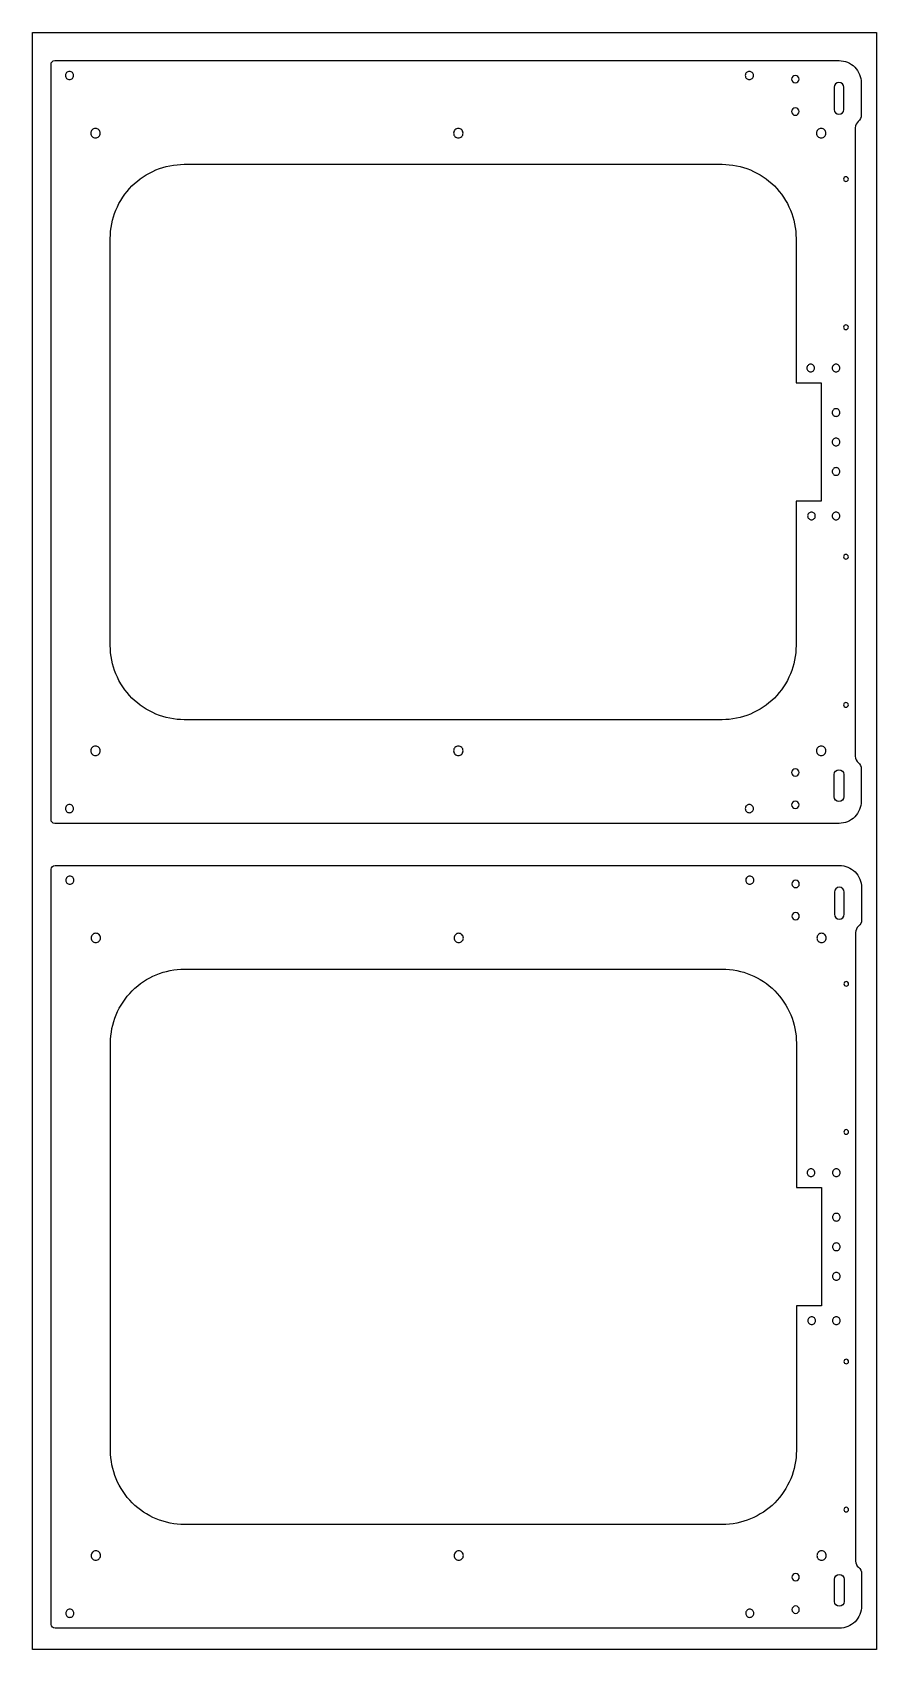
# Model space of a CAD drawing. Extents: x 0 to 570, y 0 to 1092.
import ezdxf

# ---------------------------------------------------------------- set-up
doc = ezdxf.new("R2010")
doc.units = 0
doc.header["$MEASUREMENT"] = 0
doc.layers.get('0').update_dxf_attribs({"linetype": 'CONTINUOUS'})

msp = doc.modelspace()

# ---------------------------------------------------------------- linework, layer by layer
msp.add_lwpolyline([(570, 0), (0, 0), (0, 1092), (570, 1092)], close=True)
for points in [[(559.6, 1036.1, -0.223888), (557.6, 1031.8, 0.223888), (555.6, 1027.6), (555.6, 603.2, 0.223888), (557.6, 598.9, -0.223888), (559.6, 594.7), (559.6, 572.9, -0.414214), (544.6, 557.9), (15.1, 557.9, -0.414214), (12.6, 560.4), (12.6, 1070.4, -0.414214), (15.1, 1072.9), (544.6, 1072.9, -0.414214), (559.6, 1057.9)], [(22.3, 1062.9, 0.414214), (25.1, 1060.1, 0.414214), (27.8, 1062.9, 0.414214), (25.1, 1065.6, 0.414214)], [(481.3, 1062.9, 0.414214), (484.1, 1060.1, 0.414214), (486.8, 1062.9, 0.414214), (484.1, 1065.6, 0.414214)], [(512.6, 1060.4, 0.414214), (515.1, 1057.9, 0.414214), (517.6, 1060.4, 0.414214), (515.1, 1062.9, 0.414214)], [(547.8, 1039.9), (547.8, 1054.9, 1), (541.3, 1054.9), (541.3, 1039.9, 1)], [(512.6, 1038.5, 0.414214), (515.1, 1036, 0.414214), (517.6, 1038.5, 0.414214), (515.1, 1041, 0.414214)], [(39.4, 1023.9, 0.414214), (42.6, 1020.7, 0.414214), (45.8, 1023.9, 0.414214), (42.6, 1027.1, 0.414214)], [(284.4, 1023.9, 0.414214), (287.6, 1020.7, 0.414214), (290.8, 1023.9, 0.414214), (287.6, 1027.1, 0.414214)], [(529.4, 1023.9, 0.414214), (532.6, 1020.7, 0.414214), (535.8, 1023.9, 0.414214), (532.6, 1027.1, 0.414214)], [(532.6, 775.5), (515.6, 775.5), (515.6, 677.9, -0.414214), (465.6, 627.9), (102.6, 627.9, -0.414214), (52.6, 677.9), (52.6, 952.9, -0.414214), (102.6, 1002.9), (465.6, 1002.9, -0.414214), (515.6, 952.9), (515.6, 855.3), (532.6, 855.3)], [(547.7, 992.9, 0.414214), (549.3, 991.3, 0.414214), (550.9, 992.9, 0.414214), (549.3, 994.5, 0.414214)], [(547.7, 892.9, 0.414214), (549.3, 891.3, 0.414214), (550.9, 892.9, 0.414214), (549.3, 894.5, 0.414214)], [(522.9, 865.3, 0.414214), (525.5, 862.7, 0.414214), (528.1, 865.3, 0.414214), (525.5, 867.9, 0.414214)], [(540, 865.3, 0.414214), (542.6, 862.7, 0.414214), (545.2, 865.3, 0.414214), (542.6, 867.9, 0.414214)], [(540, 835.3, 0.414214), (542.6, 832.7, 0.414214), (545.2, 835.3, 0.414214), (542.6, 837.9, 0.414214)], [(540, 815.4, 0.414214), (542.6, 812.8, 0.414214), (545.2, 815.4, 0.414214), (542.6, 818, 0.414214)], [(540, 795.5, 0.414214), (542.6, 792.9, 0.414214), (545.2, 795.5, 0.414214), (542.6, 798.1, 0.414214)], [(523.4, 765.5, 0.414214), (526, 762.9, 0.414214), (528.6, 765.5, 0.414214), (526, 768.1, 0.414214)], [(540, 765.5, 0.414214), (542.6, 762.9, 0.414214), (545.2, 765.5, 0.414214), (542.6, 768.1, 0.414214)], [(547.7, 737.9, 0.414214), (549.3, 736.3, 0.414214), (550.9, 737.9, 0.414214), (549.3, 739.5, 0.414214)], [(547.7, 637.9, 0.414214), (549.3, 636.3, 0.414214), (550.9, 637.9, 0.414214), (549.3, 639.5, 0.414214)], [(39.4, 606.9, 0.414214), (42.6, 603.7, 0.414214), (45.8, 606.9, 0.414214), (42.6, 610.1, 0.414214)], [(284.4, 606.9, 0.414214), (287.6, 603.7, 0.414214), (290.8, 606.9, 0.414214), (287.6, 610.1, 0.414214)], [(529.4, 606.9, 0.414214), (532.6, 603.7, 0.414214), (535.8, 606.9, 0.414214), (532.6, 610.1, 0.414214)], [(512.6, 592.3, 0.414214), (515.1, 589.8, 0.414214), (517.6, 592.3, 0.414214), (515.1, 594.8, 0.414214)], [(547.8, 590.9), (547.8, 575.9, -1), (541.3, 575.9), (541.3, 590.9, -1)], [(22.3, 567.9, 0.414214), (25.1, 565.1, 0.414214), (27.8, 567.9, 0.414214), (25.1, 570.6, 0.414214)], [(481.3, 567.9, 0.414214), (484.1, 565.1, 0.414214), (486.8, 567.9, 0.414214), (484.1, 570.6, 0.414214)], [(512.6, 570.4, 0.414214), (515.1, 567.9, 0.414214), (517.6, 570.4, 0.414214), (515.1, 572.9, 0.414214)], [(559.8, 492.7, -0.223888), (557.8, 488.5, 0.223888), (555.8, 484.2), (555.8, 59.8, 0.223888), (557.8, 55.6, -0.223888), (559.8, 51.3), (559.8, 29.5, -0.414214), (544.8, 14.5), (15.3, 14.5, -0.414214), (12.8, 17), (12.8, 527, -0.414214), (15.3, 529.5), (544.8, 529.5, -0.414214), (559.8, 514.5)], [(22.6, 519.5, 0.414214), (25.3, 516.8, 0.414214), (28.1, 519.5, 0.414214), (25.3, 522.3, 0.414214)], [(481.6, 519.5, 0.414214), (484.3, 516.8, 0.414214), (487.1, 519.5, 0.414214), (484.3, 522.3, 0.414214)], [(512.8, 517, 0.414214), (515.3, 514.5, 0.414214), (517.8, 517, 0.414214), (515.3, 519.5, 0.414214)], [(548.1, 496.5), (548.1, 511.5, 1), (541.6, 511.5), (541.6, 496.5, 1)], [(512.8, 495.2, 0.414214), (515.3, 492.7, 0.414214), (517.8, 495.2, 0.414214), (515.3, 497.7, 0.414214)], [(39.7, 480.5, 0.414214), (42.8, 477.4, 0.414214), (46, 480.5, 0.414214), (42.8, 483.7, 0.414214)], [(284.7, 480.5, 0.414214), (287.8, 477.4, 0.414214), (291, 480.5, 0.414214), (287.8, 483.7, 0.414214)], [(529.7, 480.5, 0.414214), (532.8, 477.4, 0.414214), (536, 480.5, 0.414214), (532.8, 483.7, 0.414214)], [(532.8, 232.1), (515.8, 232.1), (515.8, 134.5, -0.414214), (465.8, 84.5), (102.8, 84.5, -0.414214), (52.8, 134.5), (52.8, 409.5, -0.414214), (102.8, 459.5), (465.8, 459.5, -0.414214), (515.8, 409.5), (515.8, 312), (532.8, 312)], [(547.9, 449.5, 0.414214), (549.5, 448, 0.414214), (551.1, 449.5, 0.414214), (549.5, 451.1, 0.414214)], [(547.9, 349.5, 0.414214), (549.5, 348, 0.414214), (551.1, 349.5, 0.414214), (549.5, 351.1, 0.414214)], [(523.1, 322, 0.414214), (525.7, 319.4, 0.414214), (528.3, 322, 0.414214), (525.7, 324.6, 0.414214)], [(540.2, 322, 0.414214), (542.8, 319.4, 0.414214), (545.4, 322, 0.414214), (542.8, 324.6, 0.414214)], [(540.2, 292, 0.414214), (542.8, 289.4, 0.414214), (545.4, 292, 0.414214), (542.8, 294.6, 0.414214)], [(540.2, 272, 0.414214), (542.8, 269.4, 0.414214), (545.4, 272, 0.414214), (542.8, 274.6, 0.414214)], [(540.2, 252.1, 0.414214), (542.8, 249.5, 0.414214), (545.4, 252.1, 0.414214), (542.8, 254.7, 0.414214)], [(523.6, 222.1, 0.414214), (526.2, 219.5, 0.414214), (528.8, 222.1, 0.414214), (526.2, 224.7, 0.414214)], [(540.2, 222.1, 0.414214), (542.8, 219.5, 0.414214), (545.4, 222.1, 0.414214), (542.8, 224.7, 0.414214)], [(547.9, 194.5, 0.414214), (549.5, 193, 0.414214), (551.1, 194.5, 0.414214), (549.5, 196.1, 0.414214)], [(547.9, 94.5, 0.414214), (549.5, 93, 0.414214), (551.1, 94.5, 0.414214), (549.5, 96.1, 0.414214)], [(39.7, 63.5, 0.414214), (42.8, 60.4, 0.414214), (46, 63.5, 0.414214), (42.8, 66.7, 0.414214)], [(284.7, 63.5, 0.414214), (287.8, 60.4, 0.414214), (291, 63.5, 0.414214), (287.8, 66.7, 0.414214)], [(529.7, 63.5, 0.414214), (532.8, 60.4, 0.414214), (536, 63.5, 0.414214), (532.8, 66.7, 0.414214)], [(512.8, 48.9, 0.414214), (515.3, 46.4, 0.414214), (517.8, 48.9, 0.414214), (515.3, 51.4, 0.414214)], [(548.1, 47.5), (548.1, 32.5, -1), (541.6, 32.5), (541.6, 47.5, -1)], [(22.6, 24.5, 0.414214), (25.3, 21.8, 0.414214), (28.1, 24.5, 0.414214), (25.3, 27.3, 0.414214)], [(481.6, 24.5, 0.414214), (484.3, 21.8, 0.414214), (487.1, 24.5, 0.414214), (484.3, 27.3, 0.414214)], [(512.8, 27, 0.414214), (515.3, 24.5, 0.414214), (517.8, 27, 0.414214), (515.3, 29.5, 0.414214)]]:
    msp.add_lwpolyline(points, format="xyb", close=True)

doc.saveas('drawing.dxf')
